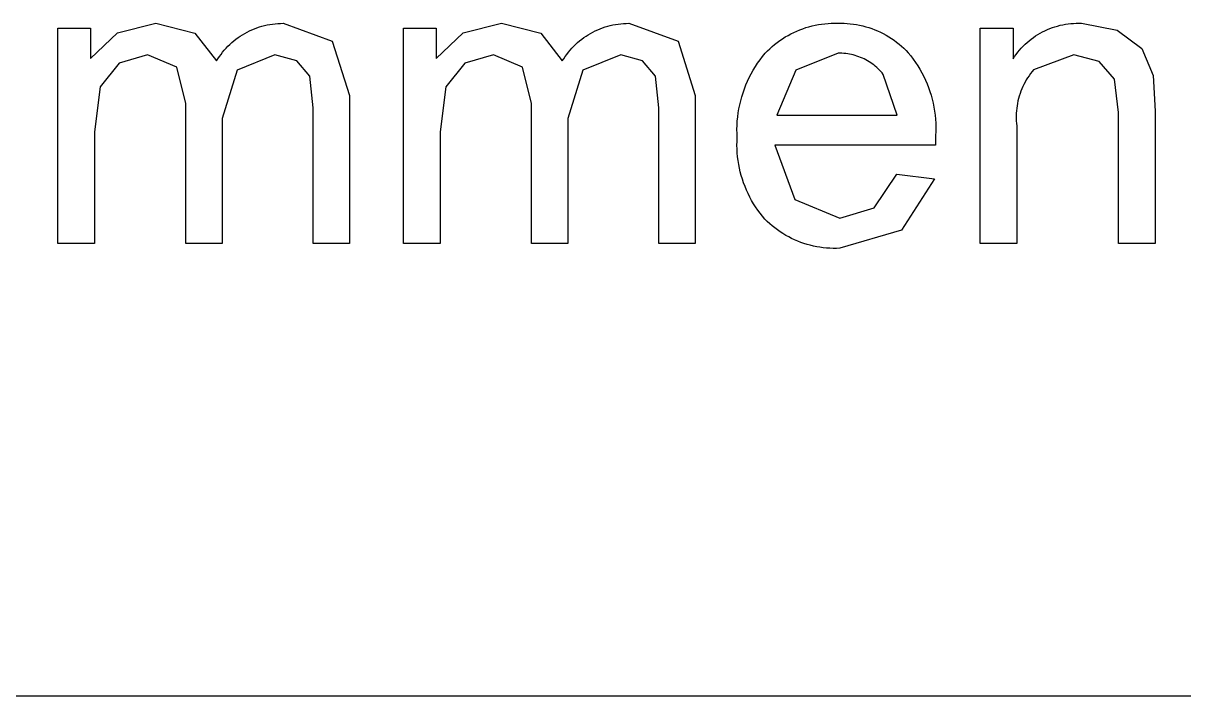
# Model space of a CAD drawing. Header units: inches. Extents: x 0 to 97, y -45 to 96.
# Drawn here: x 22.02 to 29.83, y -44.77 to -40.25 of the extents above; entities that cross this region are included whole.
import ezdxf

# ---------------------------------------------------------------- set-up
doc = ezdxf.new("R2010")
doc.units = ezdxf.units.IN
doc.header["$MEASUREMENT"] = 0
doc.layers.add('Information', color=7, linetype='Continuous', true_color=0x000000)

msp = doc.modelspace()

# ---------------------------------------------------------------- linework, layer by layer
at = {"layer": 'Information'}
for p, q in [((22.2516, -41.7301), (22.2516, -40.2823)), ((22.2516, -40.2823), (22.4711, -40.2823)), ((22.4711, -40.2823), (22.4711, -40.4854)), ((22.6524, -40.3143), (22.9101, -40.2496)), ((22.9101, -40.2496), (23.1739, -40.3164)), ((23.5737, -40.2862), (23.5905, -40.2799)), ((23.5905, -40.2799), (23.6075, -40.2742)), ((23.6075, -40.2742), (23.6247, -40.269)), ((23.6247, -40.269), (23.642, -40.2645)), ((23.642, -40.2645), (23.6595, -40.2605)), ((23.6595, -40.2605), (23.6771, -40.2571)), ((23.6771, -40.2571), (23.6948, -40.2544)), ((23.6948, -40.2544), (23.7126, -40.2523)), ((23.7126, -40.2523), (23.7304, -40.2508)), ((23.7304, -40.2508), (23.7483, -40.2499)), ((23.7483, -40.2499), (23.7663, -40.2496)), ((23.7663, -40.2496), (24.0976, -40.3689)), ((24.5774, -41.7301), (24.5774, -40.2823)), ((24.5774, -40.2823), (24.7969, -40.2823)), ((24.7969, -40.2823), (24.7969, -40.4854)), ((24.9783, -40.3143), (25.2359, -40.2496)), ((25.2359, -40.2496), (25.4997, -40.3164)), ((25.8996, -40.2862), (25.9163, -40.2799)), ((25.9163, -40.2799), (25.9333, -40.2742)), ((25.9333, -40.2742), (25.9505, -40.269)), ((25.9505, -40.269), (25.9678, -40.2645)), ((25.9678, -40.2645), (25.9853, -40.2605)), ((25.9853, -40.2605), (26.0029, -40.2571)), ((26.0029, -40.2571), (26.0206, -40.2544)), ((26.0206, -40.2544), (26.0384, -40.2523)), ((26.0384, -40.2523), (26.0563, -40.2508)), ((26.0563, -40.2508), (26.0742, -40.2499)), ((26.0742, -40.2499), (26.0921, -40.2496)), ((26.0921, -40.2496), (26.4234, -40.3689)), ((27.2623, -40.2858), (27.2829, -40.2788)), ((27.2829, -40.2788), (27.3038, -40.2726)), ((27.3038, -40.2726), (27.3249, -40.2671)), ((27.3249, -40.2671), (27.3461, -40.2624)), ((27.3461, -40.2624), (27.3675, -40.2583)), ((27.3675, -40.2583), (27.389, -40.255)), ((27.389, -40.255), (27.4107, -40.2524)), ((27.4107, -40.2524), (27.4324, -40.2506)), ((27.4324, -40.2506), (27.4541, -40.2495)), ((27.4541, -40.2495), (27.4759, -40.2492)), ((27.4759, -40.2492), (27.4977, -40.2496)), ((27.4977, -40.2496), (27.5189, -40.2492)), ((27.5189, -40.2492), (27.5401, -40.2496)), ((27.5401, -40.2496), (27.5613, -40.2507)), ((27.5613, -40.2507), (27.5824, -40.2525)), ((27.5824, -40.2525), (27.6034, -40.2551)), ((27.6034, -40.2551), (27.6244, -40.2584)), ((27.6244, -40.2584), (27.6452, -40.2624)), ((27.6452, -40.2624), (27.6659, -40.2671)), ((27.6659, -40.2671), (27.6864, -40.2725)), ((27.6864, -40.2725), (27.7067, -40.2786)), ((27.7067, -40.2786), (27.7267, -40.2854)), ((28.4561, -41.7301), (28.4561, -40.2823)), ((28.4561, -40.2823), (28.677, -40.2823)), ((28.677, -40.2823), (28.677, -40.4881)), ((28.925, -40.2849), (28.9419, -40.2786)), ((28.9419, -40.2786), (28.9591, -40.2729)), ((28.9591, -40.2729), (28.9765, -40.2678)), ((28.9765, -40.2678), (28.994, -40.2633)), ((28.994, -40.2633), (29.0117, -40.2594)), ((29.0117, -40.2594), (29.0295, -40.2561)), ((29.0295, -40.2561), (29.0474, -40.2534)), ((29.0474, -40.2534), (29.0654, -40.2514)), ((29.0654, -40.2514), (29.0835, -40.25)), ((29.0835, -40.25), (29.1016, -40.2492)), ((29.1016, -40.2492), (29.1197, -40.2491)), ((29.1197, -40.2491), (29.1378, -40.2496)), ((29.1378, -40.2496), (29.3784, -40.2966)), ((22.4711, -40.4854), (22.6524, -40.3143)), ((23.1739, -40.3164), (23.3191, -40.5031)), ((23.4354, -40.3679), (23.4494, -40.3568)), ((23.4494, -40.3568), (23.4638, -40.3461)), ((23.4638, -40.3461), (23.4786, -40.336)), ((23.4786, -40.336), (23.4937, -40.3263)), ((23.4937, -40.3263), (23.5091, -40.3172)), ((23.5091, -40.3172), (23.5249, -40.3086)), ((23.5249, -40.3086), (23.5409, -40.3006)), ((23.5409, -40.3006), (23.5572, -40.2931)), ((23.5572, -40.2931), (23.5737, -40.2862)), ((24.7969, -40.4854), (24.9783, -40.3143)), ((25.4997, -40.3164), (25.6449, -40.5031)), ((25.7612, -40.3679), (25.7752, -40.3568)), ((25.7752, -40.3568), (25.7896, -40.3461)), ((25.7896, -40.3461), (25.8044, -40.336)), ((25.8044, -40.336), (25.8195, -40.3263)), ((25.8195, -40.3263), (25.835, -40.3172)), ((25.835, -40.3172), (25.8507, -40.3086)), ((25.8507, -40.3086), (25.8667, -40.3006)), ((25.8667, -40.3006), (25.883, -40.2931)), ((25.883, -40.2931), (25.8996, -40.2862)), ((27.108, -40.3656), (27.126, -40.3534)), ((27.126, -40.3534), (27.1444, -40.3417)), ((27.1444, -40.3417), (27.1632, -40.3307)), ((27.1632, -40.3307), (27.1824, -40.3204)), ((27.1824, -40.3204), (27.2019, -40.3107)), ((27.2019, -40.3107), (27.2217, -40.3017)), ((27.2217, -40.3017), (27.2418, -40.2934)), ((27.2418, -40.2934), (27.2623, -40.2858)), ((27.7267, -40.2854), (27.7466, -40.2928)), ((27.7466, -40.2928), (27.7661, -40.301)), ((27.7661, -40.301), (27.7854, -40.3098)), ((27.7854, -40.3098), (27.8044, -40.3193)), ((27.8044, -40.3193), (27.823, -40.3294)), ((27.823, -40.3294), (27.8413, -40.3402)), ((27.8413, -40.3402), (27.8592, -40.3515)), ((27.8592, -40.3515), (27.8767, -40.3635)), ((28.7849, -40.367), (28.7991, -40.3557)), ((28.7991, -40.3557), (28.8137, -40.345)), ((28.8137, -40.345), (28.8287, -40.3348)), ((28.8287, -40.3348), (28.844, -40.3251)), ((28.844, -40.3251), (28.8596, -40.3159)), ((28.8596, -40.3159), (28.8755, -40.3073)), ((28.8755, -40.3073), (28.8917, -40.2993)), ((28.8917, -40.2993), (28.9082, -40.2918)), ((28.9082, -40.2918), (28.925, -40.2849)), ((29.3784, -40.2966), (29.5427, -40.42)), ((23.3599, -40.4443), (23.3714, -40.4305)), ((23.3714, -40.4305), (23.3833, -40.4171)), ((23.3833, -40.4171), (23.3957, -40.4041)), ((23.3957, -40.4041), (23.4085, -40.3916)), ((23.4085, -40.3916), (23.4217, -40.3795)), ((23.4217, -40.3795), (23.4354, -40.3679)), ((24.0976, -40.3689), (24.2134, -40.7363)), ((25.6858, -40.4443), (25.6972, -40.4305)), ((25.6972, -40.4305), (25.7091, -40.4171)), ((25.7091, -40.4171), (25.7215, -40.4041)), ((25.7215, -40.4041), (25.7343, -40.3916)), ((25.7343, -40.3916), (25.7476, -40.3795)), ((25.7476, -40.3795), (25.7612, -40.3679)), ((26.4234, -40.3689), (26.5393, -40.7363)), ((27.0096, -40.4513), (27.0248, -40.4357)), ((27.0248, -40.4357), (27.0404, -40.4205)), ((27.0404, -40.4205), (27.0566, -40.4059)), ((27.0566, -40.4059), (27.0733, -40.3919)), ((27.0733, -40.3919), (27.0904, -40.3785)), ((27.0904, -40.3785), (27.108, -40.3656)), ((27.8767, -40.3635), (27.8937, -40.3761)), ((27.8937, -40.3761), (27.9104, -40.3892)), ((27.9104, -40.3892), (27.9266, -40.4029)), ((27.9266, -40.4029), (27.9422, -40.4172)), ((27.9422, -40.4172), (27.9574, -40.432)), ((27.9574, -40.432), (27.9721, -40.4472)), ((28.7087, -40.4441), (28.7202, -40.4301)), ((28.7202, -40.4301), (28.7323, -40.4166)), ((28.7323, -40.4166), (28.7448, -40.4035)), ((28.7448, -40.4035), (28.7577, -40.3909)), ((28.7577, -40.3909), (28.7711, -40.3787)), ((28.7711, -40.3787), (28.7849, -40.367)), ((29.5427, -40.42), (29.619, -40.6013)), ((22.664, -40.5168), (22.5365, -40.6763)), ((22.8556, -40.4622), (22.664, -40.5168)), ((23.0519, -40.544), (22.8556, -40.4622)), ((23.3191, -40.5031), (23.3285, -40.4879)), ((23.3285, -40.4879), (23.3385, -40.473)), ((23.3385, -40.473), (23.349, -40.4585)), ((23.349, -40.4585), (23.3599, -40.4443)), ((23.7117, -40.4622), (23.4582, -40.5638)), ((23.859, -40.5018), (23.7117, -40.4622)), ((23.9455, -40.6061), (23.859, -40.5018)), ((24.9898, -40.5168), (24.8624, -40.6763)), ((25.1814, -40.4622), (24.9898, -40.5168)), ((25.3777, -40.544), (25.1814, -40.4622)), ((25.6449, -40.5031), (25.6544, -40.4879)), ((25.6544, -40.4879), (25.6643, -40.473)), ((25.6643, -40.473), (25.6748, -40.4585)), ((25.6748, -40.4585), (25.6858, -40.4443)), ((26.0376, -40.4622), (25.784, -40.5638)), ((26.1848, -40.5018), (26.0376, -40.4622)), ((26.2714, -40.6061), (26.1848, -40.5018)), ((26.9438, -40.541), (26.959, -40.5177)), ((26.959, -40.5177), (26.9751, -40.495)), ((26.9751, -40.495), (26.992, -40.4729)), ((26.992, -40.4729), (27.0096, -40.4513)), ((27.5004, -40.4513), (27.2162, -40.5645)), ((27.5133, -40.4512), (27.5004, -40.4513)), ((27.5262, -40.4516), (27.5133, -40.4512)), ((27.539, -40.4523), (27.5262, -40.4516)), ((27.5518, -40.4535), (27.539, -40.4523)), ((27.5646, -40.4552), (27.5518, -40.4535)), ((27.5773, -40.4573), (27.5646, -40.4552)), ((27.5899, -40.4598), (27.5773, -40.4573)), ((27.6025, -40.4627), (27.5899, -40.4598)), ((27.6149, -40.4661), (27.6025, -40.4627)), ((27.6272, -40.4699), (27.6149, -40.4661)), ((27.6394, -40.4741), (27.6272, -40.4699)), ((27.6514, -40.4787), (27.6394, -40.4741)), ((27.6632, -40.4838), (27.6514, -40.4787)), ((27.6749, -40.4892), (27.6632, -40.4838)), ((27.6864, -40.4951), (27.6749, -40.4892)), ((27.6977, -40.5013), (27.6864, -40.4951)), ((27.7087, -40.5079), (27.6977, -40.5013)), ((27.7195, -40.5149), (27.7087, -40.5079)), ((27.7301, -40.5222), (27.7195, -40.5149)), ((27.9721, -40.4472), (27.9894, -40.4684)), ((27.9894, -40.4684), (28.0059, -40.4901)), ((28.0059, -40.4901), (28.0216, -40.5124)), ((28.0216, -40.5124), (28.0366, -40.5352)), ((28.677, -40.4881), (28.687, -40.4731)), ((28.687, -40.4731), (28.6976, -40.4584)), ((28.6976, -40.4584), (28.7087, -40.4441)), ((29.086, -40.4622), (28.8153, -40.5618)), ((29.2571, -40.5066), (29.086, -40.4622)), ((29.3586, -40.6252), (29.2571, -40.5066)), ((23.1119, -40.7894), (23.0519, -40.544)), ((23.4582, -40.5638), (23.3573, -40.889)), ((25.4377, -40.7894), (25.3777, -40.544)), ((25.784, -40.5638), (25.6831, -40.889)), ((26.9029, -40.6138), (26.9157, -40.5891)), ((26.9157, -40.5891), (26.9293, -40.5648)), ((26.9293, -40.5648), (26.9438, -40.541)), ((27.2162, -40.5645), (27.0887, -40.8672)), ((27.7404, -40.53), (27.7301, -40.5222)), ((27.7505, -40.538), (27.7404, -40.53)), ((27.7602, -40.5464), (27.7505, -40.538)), ((27.7697, -40.5551), (27.7602, -40.5464)), ((27.7789, -40.5642), (27.7697, -40.5551)), ((27.7877, -40.5735), (27.7789, -40.5642)), ((27.7962, -40.5832), (27.7877, -40.5735)), ((27.8044, -40.5931), (27.7962, -40.5832)), ((27.8971, -40.8672), (27.8044, -40.5931)), ((28.0366, -40.5352), (28.0507, -40.5586)), ((28.0507, -40.5586), (28.0641, -40.5824)), ((28.0641, -40.5824), (28.0766, -40.6066)), ((28.7943, -40.5882), (28.7845, -40.602)), ((28.8046, -40.5748), (28.7943, -40.5882)), ((28.8153, -40.5618), (28.8046, -40.5748)), ((23.9694, -40.8181), (23.9455, -40.6061)), ((26.2952, -40.8181), (26.2714, -40.6061)), ((26.8698, -40.6904), (26.88, -40.6645)), ((26.88, -40.6645), (26.891, -40.6389)), ((26.891, -40.6389), (26.9029, -40.6138)), ((28.0766, -40.6066), (28.0882, -40.6313)), ((28.0882, -40.6313), (28.099, -40.6564)), ((28.099, -40.6564), (28.1089, -40.6818)), ((28.7501, -40.6602), (28.7427, -40.6754)), ((28.7579, -40.6452), (28.7501, -40.6602)), ((28.7663, -40.6305), (28.7579, -40.6452)), ((28.7751, -40.6161), (28.7663, -40.6305)), ((28.7845, -40.602), (28.7751, -40.6161)), ((29.3873, -40.8494), (29.3586, -40.6252)), ((29.619, -40.6013), (29.6327, -40.8399)), ((22.5365, -40.6763), (22.497, -40.9789)), ((24.2134, -40.7363), (24.2134, -41.7301)), ((24.8624, -40.6763), (24.8228, -40.9789)), ((26.5393, -40.7363), (26.5393, -41.7301)), ((26.8449, -40.7701), (26.8523, -40.7433)), ((26.8523, -40.7433), (26.8606, -40.7167)), ((26.8606, -40.7167), (26.8698, -40.6904)), ((28.1089, -40.6818), (28.118, -40.7076)), ((28.118, -40.7076), (28.1261, -40.7336)), ((28.1261, -40.7336), (28.1333, -40.7599)), ((28.7188, -40.7387), (28.7142, -40.7549)), ((28.724, -40.7225), (28.7188, -40.7387)), ((28.7297, -40.7066), (28.724, -40.7225)), ((28.736, -40.6909), (28.7297, -40.7066)), ((28.7427, -40.6754), (28.736, -40.6909)), ((23.1119, -41.7301), (23.1119, -40.7894)), ((23.9694, -41.7301), (23.9694, -40.8181)), ((25.4377, -41.7301), (25.4377, -40.7894)), ((26.2952, -41.7301), (26.2952, -40.8181)), ((26.8285, -40.8519), (26.833, -40.8245)), ((26.833, -40.8245), (26.8385, -40.7972)), ((26.8385, -40.7972), (26.8449, -40.7701)), ((28.1333, -40.7599), (28.1396, -40.7865)), ((28.1396, -40.7865), (28.1449, -40.8132)), ((28.1449, -40.8132), (28.1494, -40.8402)), ((28.7015, -40.8213), (28.6998, -40.8381)), ((28.7038, -40.8046), (28.7015, -40.8213)), ((28.7067, -40.7879), (28.7038, -40.8046)), ((28.7102, -40.7713), (28.7067, -40.7879)), ((28.7142, -40.7549), (28.7102, -40.7713)), ((23.3573, -40.889), (23.3573, -41.7301)), ((25.6831, -40.889), (25.6831, -41.7301)), ((26.8206, -40.935), (26.8223, -40.9072)), ((26.8223, -40.9072), (26.8249, -40.8795)), ((26.8249, -40.8795), (26.8285, -40.8519)), ((27.0887, -40.8672), (27.8971, -40.8672)), ((28.1494, -40.8402), (28.1529, -40.8672)), ((28.1529, -40.8672), (28.1554, -40.8944)), ((28.1554, -40.8944), (28.157, -40.9217)), ((28.6986, -40.855), (28.698, -40.8719)), ((28.698, -40.8719), (28.698, -40.8888)), ((28.698, -40.8888), (28.6986, -40.9057)), ((28.6998, -40.8381), (28.6986, -40.855)), ((28.6986, -40.9057), (28.6998, -40.9226)), ((29.3873, -41.7301), (29.3873, -40.8494)), ((29.6327, -40.8399), (29.6327, -41.7301)), ((22.497, -40.9789), (22.497, -41.7301)), ((24.8228, -40.9789), (24.8228, -41.7301)), ((26.8199, -40.9628), (26.8206, -40.935)), ((26.8202, -40.9907), (26.8199, -40.9628)), ((28.1574, -40.9762), (28.1562, -41.0035)), ((28.157, -40.9217), (28.1577, -40.9489)), ((28.1577, -40.9489), (28.1574, -40.9762)), ((28.6998, -40.9226), (28.7015, -40.9394)), ((28.7015, -40.9394), (28.7015, -41.7301)), ((26.82, -41.0701), (26.8203, -41.0443)), ((26.8215, -41.0185), (26.8202, -40.9907)), ((26.8203, -41.0443), (26.8215, -41.0185)), ((28.1562, -41.0035), (28.1548, -41.0689)), ((26.8206, -41.096), (26.82, -41.0701)), ((26.8221, -41.1218), (26.8206, -41.096)), ((26.8244, -41.1475), (26.8221, -41.1218)), ((28.1548, -41.0689), (27.0751, -41.0689)), ((27.0751, -41.0689), (27.21, -41.4343)), ((26.8276, -41.1731), (26.8244, -41.1475)), ((26.8317, -41.1986), (26.8276, -41.1731)), ((26.8366, -41.224), (26.8317, -41.1986)), ((26.8424, -41.2492), (26.8366, -41.224)), ((26.849, -41.2742), (26.8424, -41.2492)), ((26.8565, -41.2989), (26.849, -41.2742)), ((26.8648, -41.3234), (26.8565, -41.2989)), ((27.7431, -41.4902), (27.8944, -41.2639)), ((27.8944, -41.2639), (28.148, -41.2952)), ((28.148, -41.2952), (27.9258, -41.6402)), ((26.8739, -41.3475), (26.8648, -41.3234)), ((26.8838, -41.3714), (26.8739, -41.3475)), ((26.8946, -41.3949), (26.8838, -41.3714)), ((26.9061, -41.418), (26.8946, -41.3949)), ((26.9184, -41.4407), (26.9061, -41.418)), ((26.9314, -41.463), (26.9184, -41.4407)), ((27.21, -41.4343), (27.5127, -41.5611)), ((26.9452, -41.4849), (26.9314, -41.463)), ((26.9598, -41.5062), (26.9452, -41.4849)), ((26.975, -41.5271), (26.9598, -41.5062)), ((26.991, -41.5474), (26.975, -41.5271)), ((27.5127, -41.5611), (27.7431, -41.4902)), ((27.0076, -41.5672), (26.991, -41.5474)), ((27.0235, -41.5828), (27.0076, -41.5672)), ((27.0399, -41.5978), (27.0235, -41.5828)), ((27.0569, -41.6123), (27.0399, -41.5978)), ((27.0743, -41.6261), (27.0569, -41.6123)), ((27.0921, -41.6394), (27.0743, -41.6261)), ((27.1104, -41.6521), (27.0921, -41.6394)), ((27.1292, -41.6642), (27.1104, -41.6521)), ((27.1483, -41.6756), (27.1292, -41.6642)), ((27.1678, -41.6863), (27.1483, -41.6756)), ((27.1876, -41.6964), (27.1678, -41.6863)), ((27.9258, -41.6402), (27.5113, -41.7629)), ((22.497, -41.7301), (22.2516, -41.7301)), ((23.3573, -41.7301), (23.1119, -41.7301)), ((24.2134, -41.7301), (23.9694, -41.7301)), ((24.8228, -41.7301), (24.5774, -41.7301)), ((25.6831, -41.7301), (25.4377, -41.7301)), ((26.5393, -41.7301), (26.2952, -41.7301)), ((27.2078, -41.7059), (27.1876, -41.6964)), ((27.2282, -41.7146), (27.2078, -41.7059)), ((27.249, -41.7227), (27.2282, -41.7146)), ((27.27, -41.7301), (27.249, -41.7227)), ((27.2913, -41.7367), (27.27, -41.7301)), ((27.3127, -41.7426), (27.2913, -41.7367)), ((27.3344, -41.7478), (27.3127, -41.7426)), ((27.3562, -41.7523), (27.3344, -41.7478)), ((27.3781, -41.7561), (27.3562, -41.7523)), ((27.4002, -41.7591), (27.3781, -41.7561)), ((27.4223, -41.7613), (27.4002, -41.7591)), ((27.4446, -41.7628), (27.4223, -41.7613)), ((27.4668, -41.7636), (27.4446, -41.7628)), ((27.4891, -41.7636), (27.4668, -41.7636)), ((27.5113, -41.7629), (27.4891, -41.7636)), ((28.7015, -41.7301), (28.4561, -41.7301)), ((29.6327, -41.7301), (29.3873, -41.7301)), ((0.5566, -44.7721), (95.8498, -44.7721))]:
    msp.add_line(p, q, dxfattribs=at)

doc.saveas('drawing.dxf')
